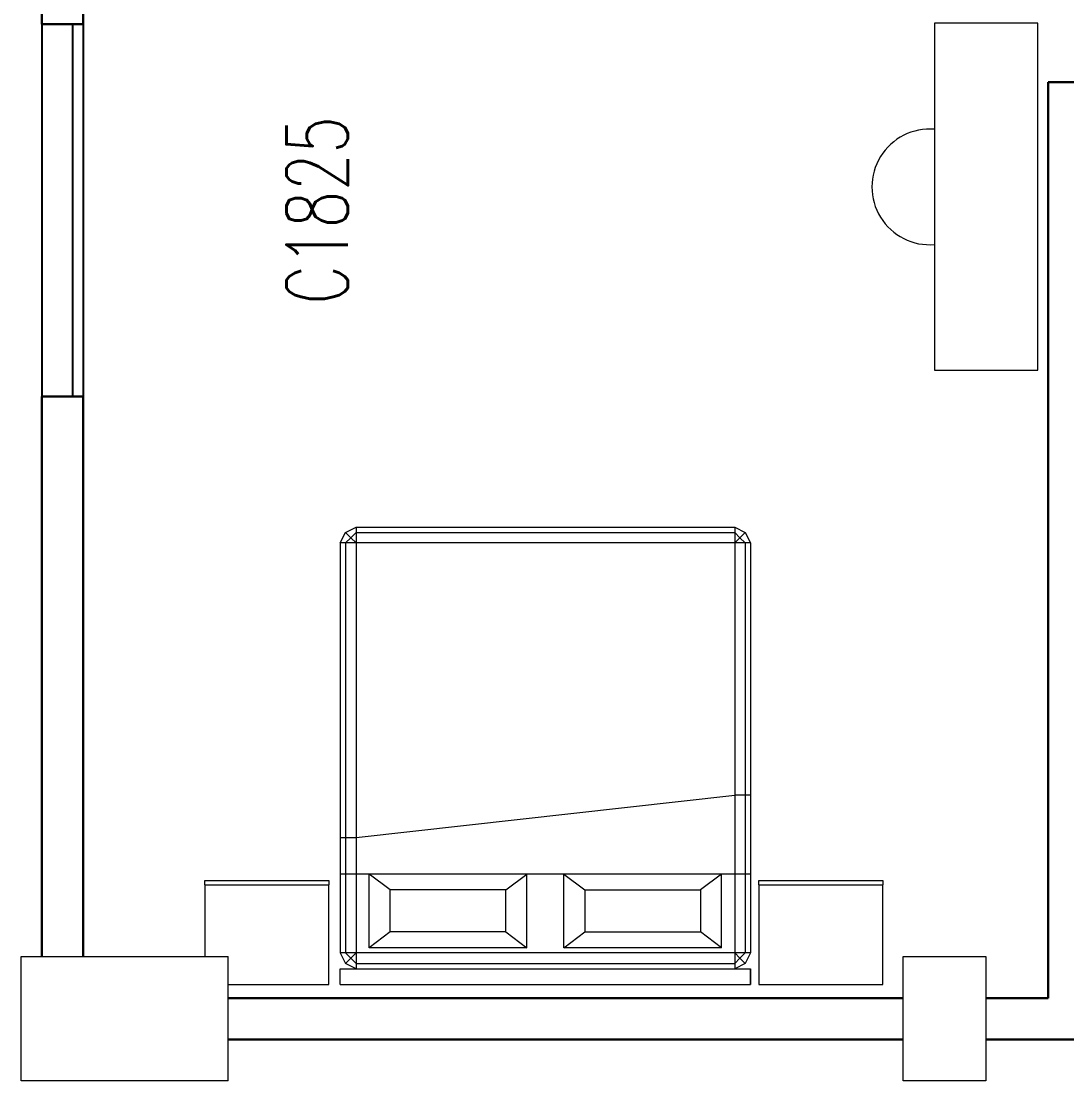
# Model space of a CAD drawing. Header units: inches. Extents: x 675 to 51927, y 19035 to 68555.
# Drawn here: x 8683 to 13734, y 27891 to 33012 of the extents above; entities that cross this region are included whole.
import ezdxf

# ---------------------------------------------------------------- set-up
doc = ezdxf.new("R2010")
doc.units = ezdxf.units.IN
doc.header["$LTSCALE"] = 0.5
doc.header["$MEASUREMENT"] = 0
for name, color, linetype, lineweight in [('00I-FURN', 30, 'Continuous', 9), ('Column', 192, 'Continuous', 13), ('Wall', 113, 'Continuous', 50)]:
    doc.layers.add(name, color=color, linetype=linetype, lineweight=lineweight)
doc.layers.add('Window Exterior', color=2, linetype='Continuous')
doc.layers.add('WINDOW_TEXT', color=7, linetype='Continuous')
doc.styles.add('_TCH_WINDOW', font='SIMPLEX', dxfattribs={"height": 3.5, "bigfont": 'GBCBIG'})

# ---------------------------------------------------------------- blocks, each defined once
blk = doc.blocks.new('$WINLIB2D$00000004')
at = {"color": 0}
for points in [[(-0.5, 0.5), (-0.5, -0.5)], [(-0.5, 0.5), (0.5, 0.5)], [(0.5, -0.5), (0.5, 0.5)], [(-0.5, 0.2406), (0.5, 0.2406)], [(-0.5, -0.5), (0.5, -0.5)]]:
    blk.add_lwpolyline(points, dxfattribs=at)

msp = doc.modelspace()

# ---------------------------------------------------------------- linework, layer by layer
at = {"layer": '00I-FURN'}
for p, q in [((13095.6, 33001.3), (13095.6, 31325.6)), ((13594.1, 33001.3), (13095.6, 33001.3)), ((13594.1, 31325.6), (13594.1, 33001.3)), ((13095.6, 31325.6), (13594.1, 31325.6)), ((10224.7, 30490.1), (10250.1, 30540.9)), ((10250.1, 30540.9), (10300.9, 30566.3)), ((10275.5, 30515.5), (10250.1, 30540.9)), ((10275.5, 30515.5), (10300.9, 30540.9)), ((10300.9, 30566.3), (12129.7, 30566.3)), ((10300.9, 30566.3), (10300.9, 28432.7)), ((10300.9, 30540.9), (12129.7, 30540.9)), ((12129.7, 30566.3), (12180.5, 30540.9)), ((12129.7, 30566.3), (12129.7, 28432.7)), ((12129.7, 30540.9), (12155.1, 30515.5)), ((12155.1, 30515.5), (12180.5, 30540.9)), ((12180.5, 30540.9), (12205.9, 30490.1)), ((10224.7, 30490.1), (10224.7, 28508.9)), ((12205.9, 30490.1), (10224.7, 30490.1)), ((10250.1, 30490.1), (10275.5, 30515.5)), ((10250.1, 30490.1), (10250.1, 28508.9)), ((10300.9, 30490.1), (10275.5, 30515.5)), ((12129.7, 30490.1), (12155.1, 30515.5)), ((12155.1, 30515.5), (12180.5, 30490.1)), ((12180.5, 30490.1), (12180.5, 28508.9)), ((12205.9, 30490.1), (12205.9, 28508.9)), ((10300.9, 29067.7), (12129.7, 29270.9)), ((12205.9, 29270.9), (12129.7, 29270.9)), ((10224.7, 29067.7), (10300.9, 29067.7)), ((12205.9, 28889.9), (10224.7, 28889.9)), ((10364.4, 28534.3), (10364.4, 28889.9)), ((10466, 28813.7), (10364.4, 28889.9)), ((11024.8, 28813.7), (11126.4, 28889.9)), ((11126.4, 28534.3), (11126.4, 28889.9)), ((11304.2, 28534.3), (11304.2, 28889.9)), ((11304.2, 28889.9), (11405.8, 28813.7)), ((12066.2, 28889.9), (11964.6, 28813.7)), ((12066.2, 28534.3), (12066.2, 28889.9)), ((9569.7, 28837.6), (9569.7, 28859.1)), ((9569.7, 28859.1), (10169.7, 28859.1)), ((9569.7, 28837.6), (10169.7, 28837.6)), ((9569.7, 28836.5), (9569.7, 28491.3)), ((10169.7, 28836.5), (9569.7, 28836.5)), ((10169.7, 28859.1), (10169.7, 28837.6)), ((10169.7, 28356.5), (10169.7, 28836.5)), ((12245.9, 28837.6), (12245.9, 28859.1)), ((12245.9, 28859.1), (12845.9, 28859.1)), ((12245.9, 28837.6), (12845.9, 28837.6)), ((12245.9, 28836.5), (12245.9, 28356.5)), ((12845.9, 28836.5), (12245.9, 28836.5)), ((12845.9, 28859.1), (12845.9, 28837.6)), ((12845.9, 28356.5), (12845.9, 28836.5)), ((10466, 28610.5), (10466, 28813.7)), ((11024.8, 28813.7), (10466, 28813.7)), ((11024.8, 28610.5), (11024.8, 28813.7)), ((11405.8, 28813.7), (11405.8, 28610.5)), ((11405.8, 28813.7), (11964.6, 28813.7)), ((11964.6, 28813.7), (11964.6, 28610.5)), ((10466, 28610.5), (10364.4, 28534.3)), ((11024.8, 28610.5), (10466, 28610.5)), ((11024.8, 28610.5), (11126.4, 28534.3)), ((11304.2, 28534.3), (11405.8, 28610.5)), ((11405.8, 28610.5), (11964.6, 28610.5)), ((12066.2, 28534.3), (11964.6, 28610.5)), ((11126.4, 28534.3), (10364.4, 28534.3)), ((12066.2, 28534.3), (11304.2, 28534.3)), ((10224.7, 28508.9), (10250.1, 28458.1)), ((12205.9, 28508.9), (10224.7, 28508.9)), ((10250.1, 28508.9), (10275.5, 28483.5)), ((10275.5, 28483.5), (10250.1, 28458.1)), ((10300.9, 28508.9), (10275.5, 28483.5)), ((10300.9, 28458.1), (10275.5, 28483.5)), ((12129.7, 28508.9), (12155.1, 28483.5)), ((12155.1, 28483.5), (12129.7, 28458.1)), ((12180.5, 28508.9), (12155.1, 28483.5)), ((12155.1, 28483.5), (12180.5, 28458.1)), ((12205.9, 28508.9), (12180.5, 28458.1)), ((10224.7, 28356.5), (10224.7, 28432.7)), ((10224.7, 28432.7), (12205.9, 28432.7)), ((10300.9, 28432.7), (10250.1, 28458.1)), ((10300.9, 28458.1), (12129.7, 28458.1)), ((12180.5, 28458.1), (12129.7, 28432.7)), ((12205.9, 28356.5), (12205.9, 28432.7)), ((12205.9, 28432.7), (12205.9, 28356.5)), ((9683.1, 28356.5), (10169.7, 28356.5)), ((10224.7, 28356.5), (12205.9, 28356.5)), ((12245.9, 28356.5), (12845.9, 28356.5))]:
    msp.add_line(p, q, dxfattribs=at)
msp.add_arc((13072, 32210.7), 279.4, 85.1457, 274.8543, dxfattribs=at)
at = {"layer": 'Column'}
for p, q in [((8683.1, 28491.3), (9683.1, 28491.3)), ((8683.1, 27891.3), (8683.1, 28491.3)), ((9683.1, 27891.3), (9683.1, 28491.3)), ((12943.7, 28491.3), (13343.7, 28491.3)), ((12943.7, 27891.3), (12943.7, 28491.3)), ((13343.7, 28491.3), (13343.7, 27891.3)), ((9683.1, 27891.3), (8683.1, 27891.3)), ((13343.7, 27891.3), (12943.7, 27891.3))]:
    msp.add_line(p, q, dxfattribs=at)
at = {"layer": 'Wall', "lineweight": 30}
for p, q in [((8783.1, 33891.3), (8783.1, 32997.9)), ((8983.1, 32997.9), (8983.1, 33891.3)), ((8783.1, 32997.9), (8983.1, 32997.9)), ((13644.1, 32716.2), (13644.1, 28291.3)), ((14594.1, 32716.2), (13644.1, 32716.2)), ((8783.1, 31197.9), (8783.1, 28491.3)), ((8983.1, 31197.9), (8783.1, 31197.9)), ((8983.1, 28491.3), (8983.1, 31197.9)), ((12943.7, 28291.3), (9683.1, 28291.3)), ((13644.1, 28291.3), (13343.7, 28291.3)), ((9683.1, 28091.3), (12943.7, 28091.3)), ((13343.7, 28091.3), (16000.6, 28091.3))]:
    msp.add_line(p, q, dxfattribs=at)

# ---------------------------------------------------------------- block references
at = {"layer": 'Window Exterior'}
ref = msp.add_blockref('$WINLIB2D$00000004', (8883.1, 32097.9), dxfattribs=dict(at, xscale=-1800, yscale=-200, zscale=-1800, rotation=90))
ref.add_attrib('A', 'C1825', (10261.4, 31642.9), dxfattribs={"layer": 'WINDOW_TEXT', "ltscale": 20, "height": 297.5, "rotation": 90, "style": '_TCH_WINDOW', "width": 0.705882})

doc.saveas('drawing.dxf')
